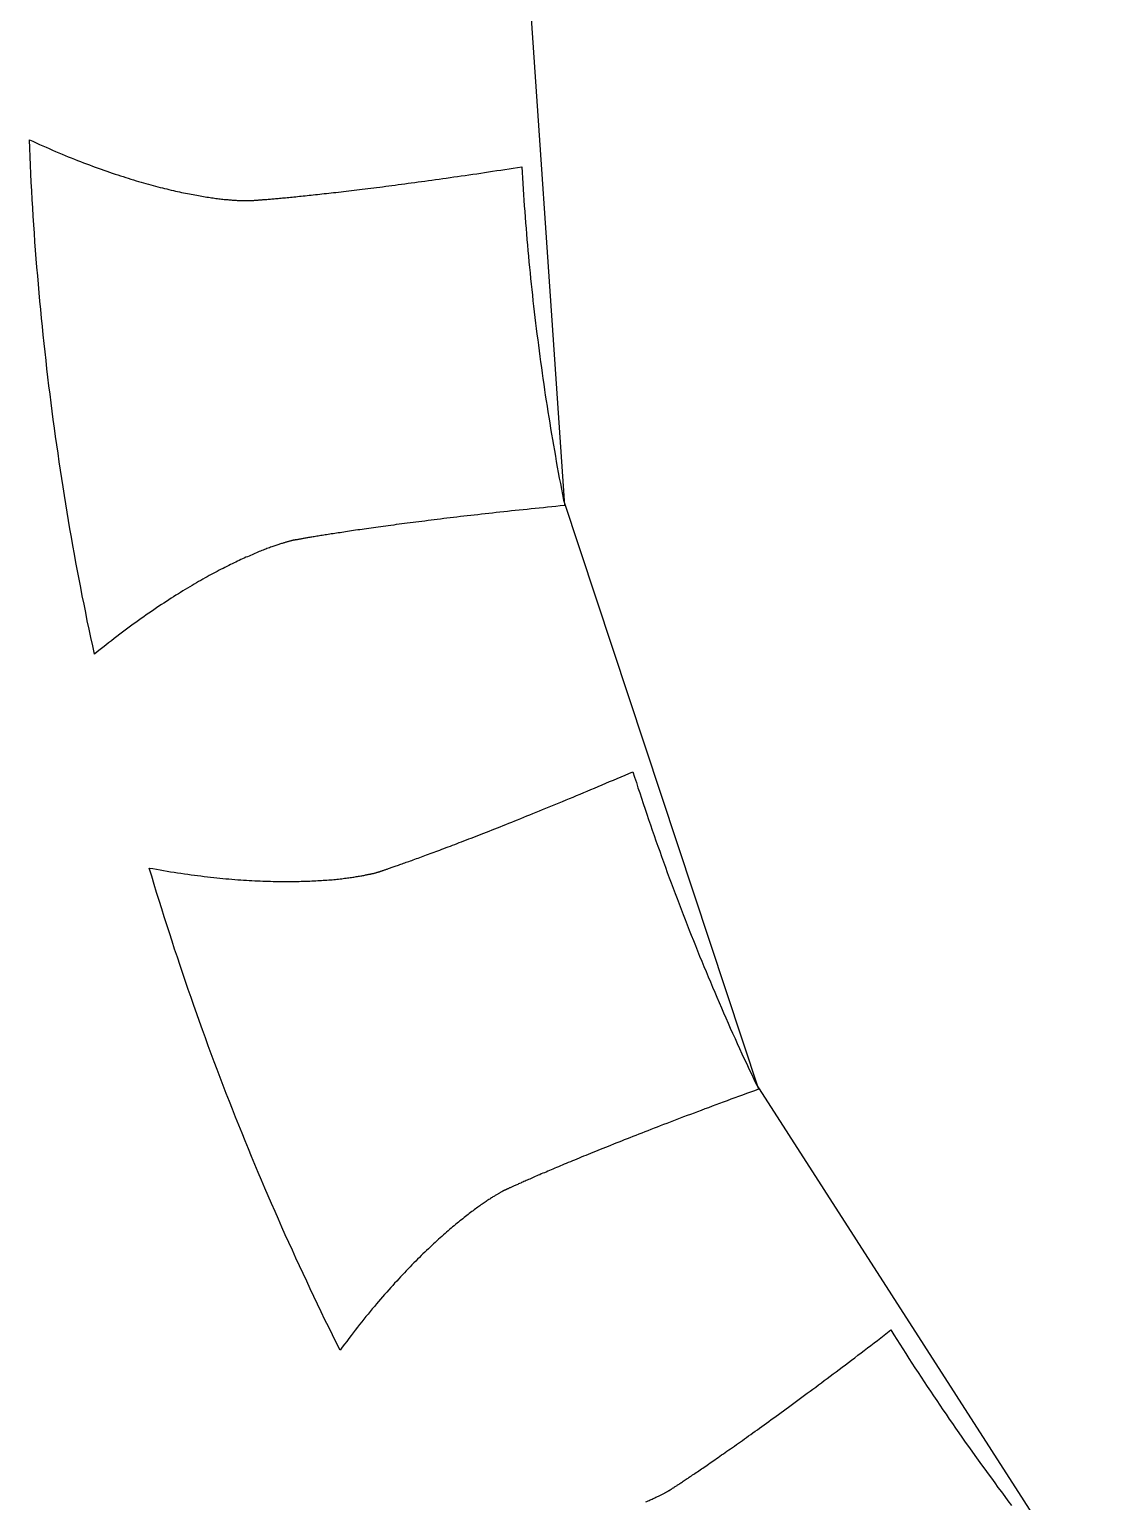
# Model space of a CAD drawing. Extents: x -27 to 27, y -27 to 27.
# Drawn here: x -26.98 to -17.24, y -13.5 to 0 of the extents above; entities that cross this region are included whole.
import ezdxf

# ---------------------------------------------------------------- set-up
doc = ezdxf.new("R2010")
doc.units = 0

msp = doc.modelspace()

# ---------------------------------------------------------------- linework, layer by layer
at = {"layer": 'CYCL_GEAR'}
for points in [[(-22.462, 1.311), (-22.072, -4.367), (-22.112, -4.37), (-22.151, -4.374), (-22.189, -4.378), (-22.228, -4.382), (-22.266, -4.386), (-22.304, -4.39), (-22.341, -4.393), (-22.379, -4.397), (-22.416, -4.401), (-22.452, -4.405), (-22.489, -4.409), (-22.525, -4.412), (-22.56, -4.416), (-22.596, -4.42), (-22.631, -4.424), (-22.666, -4.427), (-22.7, -4.431), (-22.734, -4.435), (-22.768, -4.439), (-22.802, -4.442), (-22.835, -4.446), (-22.868, -4.45), (-22.901, -4.454), (-22.933, -4.457), (-22.965, -4.461), (-22.997, -4.465), (-23.028, -4.468), (-23.06, -4.472), (-23.09, -4.476), (-23.121, -4.479), (-23.151, -4.483), (-23.181, -4.486), (-23.21, -4.49), (-23.24, -4.494), (-23.269, -4.497), (-23.297, -4.501), (-23.325, -4.504), (-23.353, -4.508), (-23.381, -4.511), (-23.409, -4.515), (-23.436, -4.518), (-23.462, -4.521), (-23.489, -4.525), (-23.515, -4.528), (-23.541, -4.532), (-23.566, -4.535), (-23.591, -4.538), (-23.616, -4.541), (-23.64, -4.545), (-23.665, -4.548), (-23.689, -4.551), (-23.712, -4.554), (-23.735, -4.558), (-23.758, -4.561), (-23.781, -4.564), (-23.803, -4.567), (-23.825, -4.57), (-23.847, -4.573), (-23.868, -4.576), (-23.889, -4.579), (-23.91, -4.582), (-23.93, -4.585), (-23.95, -4.588), (-23.97, -4.59), (-23.989, -4.593), (-24.008, -4.596), (-24.027, -4.599), (-24.045, -4.602), (-24.063, -4.604), (-24.081, -4.607), (-24.098, -4.609), (-24.116, -4.612), (-24.132, -4.615), (-24.149, -4.617), (-24.165, -4.62), (-24.181, -4.622), (-24.196, -4.624), (-24.212, -4.627), (-24.226, -4.629), (-24.241, -4.631), (-24.255, -4.634), (-24.269, -4.636), (-24.282, -4.638), (-24.296, -4.64), (-24.309, -4.642), (-24.321, -4.644), (-24.333, -4.646), (-24.345, -4.648), (-24.357, -4.65), (-24.368, -4.652), (-24.379, -4.654), (-24.39, -4.655), (-24.4, -4.657), (-24.41, -4.659), (-24.42, -4.66), (-24.429, -4.662), (-24.438, -4.663), (-24.447, -4.665), (-24.455, -4.666), (-24.463, -4.668), (-24.471, -4.669), (-24.478, -4.67), (-24.485, -4.672), (-24.492, -4.673), (-24.498, -4.674), (-24.504, -4.675), (-24.51, -4.676), (-24.515, -4.677), (-24.52, -4.678), (-24.525, -4.679), (-24.529, -4.679), (-24.534, -4.68), (-24.537, -4.681), (-24.541, -4.681), (-24.544, -4.682), (-24.547, -4.683), (-24.549, -4.683), (-24.551, -4.683), (-24.553, -4.684), (-24.555, -4.684), (-24.556, -4.684), (-24.557, -4.684), (-24.557, -4.684), (-24.557, -4.685), (-24.557, -4.685), (-24.557, -4.685), (-24.558, -4.685), (-24.558, -4.685), (-24.559, -4.685), (-24.561, -4.685), (-24.562, -4.686), (-24.564, -4.686), (-24.566, -4.686), (-24.568, -4.687), (-24.571, -4.688), (-24.574, -4.688), (-24.577, -4.689), (-24.58, -4.69), (-24.584, -4.691), (-24.588, -4.692), (-24.592, -4.693), (-24.596, -4.694), (-24.601, -4.695), (-24.606, -4.696), (-24.611, -4.698), (-24.617, -4.699), (-24.623, -4.701), (-24.629, -4.703), (-24.635, -4.705), (-24.641, -4.707), (-24.648, -4.709), (-24.655, -4.711), (-24.662, -4.713), (-24.67, -4.715), (-24.678, -4.718), (-24.686, -4.72), (-24.694, -4.723), (-24.703, -4.726), (-24.712, -4.729), (-24.721, -4.732), (-24.73, -4.735), (-24.74, -4.738), (-24.749, -4.742), (-24.759, -4.745), (-24.77, -4.749), (-24.78, -4.753), (-24.791, -4.757), (-24.802, -4.761), (-24.813, -4.765), (-24.825, -4.77), (-24.837, -4.774), (-24.849, -4.779), (-24.861, -4.784), (-24.873, -4.789), (-24.886, -4.794), (-24.899, -4.8), (-24.912, -4.805), (-24.925, -4.811), (-24.939, -4.817), (-24.953, -4.823), (-24.967, -4.829), (-24.981, -4.835), (-24.996, -4.841), (-25.011, -4.848), (-25.026, -4.855), (-25.041, -4.862), (-25.056, -4.869), (-25.072, -4.876), (-25.088, -4.884), (-25.104, -4.892), (-25.12, -4.9), (-25.137, -4.908), (-25.153, -4.916), (-25.17, -4.924), (-25.188, -4.933), (-25.205, -4.942), (-25.222, -4.951), (-25.24, -4.96), (-25.258, -4.97), (-25.276, -4.979), (-25.295, -4.989), (-25.313, -4.999), (-25.332, -5.009), (-25.351, -5.02), (-25.37, -5.03), (-25.39, -5.041), (-25.409, -5.052), (-25.429, -5.064), (-25.449, -5.075), (-25.469, -5.087), (-25.489, -5.099), (-25.51, -5.111), (-25.531, -5.123), (-25.552, -5.136), (-25.573, -5.149), (-25.594, -5.162), (-25.615, -5.175), (-25.637, -5.189), (-25.659, -5.202), (-25.681, -5.216), (-25.703, -5.231), (-25.725, -5.245), (-25.748, -5.26), (-25.77, -5.275), (-25.793, -5.29), (-25.816, -5.305), (-25.839, -5.321), (-25.862, -5.337), (-25.886, -5.353), (-25.909, -5.369), (-25.933, -5.386), (-25.957, -5.403), (-25.981, -5.42), (-26.005, -5.438), (-26.03, -5.455), (-26.054, -5.473), (-26.079, -5.491), (-26.103, -5.51), (-26.128, -5.528), (-26.153, -5.547), (-26.179, -5.567), (-26.204, -5.586), (-26.229, -5.606), (-26.255, -5.626), (-26.281, -5.646), (-26.307, -5.667), (-26.333, -5.687), (-26.359, -5.708), (-26.385, -5.73), (-26.401, -5.654), (-26.418, -5.577), (-26.434, -5.501), (-26.45, -5.424), (-26.465, -5.348), (-26.48, -5.271), (-26.496, -5.195), (-26.51, -5.118), (-26.525, -5.041), (-26.54, -4.965), (-26.554, -4.888), (-26.568, -4.811), (-26.582, -4.734), (-26.595, -4.657), (-26.609, -4.581), (-26.622, -4.504), (-26.635, -4.427), (-26.647, -4.35), (-26.66, -4.273), (-26.672, -4.195), (-26.684, -4.118), (-26.696, -4.041), (-26.707, -3.964), (-26.719, -3.887), (-26.73, -3.809), (-26.741, -3.732), (-26.751, -3.655), (-26.762, -3.578), (-26.772, -3.5), (-26.782, -3.423), (-26.792, -3.345), (-26.802, -3.268), (-26.811, -3.19), (-26.82, -3.113), (-26.829, -3.035), (-26.838, -2.958), (-26.846, -2.88), (-26.854, -2.802), (-26.862, -2.725), (-26.87, -2.647), (-26.877, -2.569), (-26.885, -2.492), (-26.892, -2.414), (-26.899, -2.336), (-26.905, -2.258), (-26.912, -2.181), (-26.918, -2.103), (-26.924, -2.025), (-26.93, -1.947), (-26.935, -1.869), (-26.941, -1.791), (-26.946, -1.713), (-26.95, -1.636), (-26.955, -1.558), (-26.959, -1.48), (-26.964, -1.402), (-26.968, -1.324), (-26.971, -1.246), (-26.975, -1.168), (-26.978, -1.09), (-26.981, -1.012), (-26.95, -1.026), (-26.92, -1.04), (-26.889, -1.054), (-26.859, -1.067), (-26.829, -1.08), (-26.8, -1.093), (-26.77, -1.106), (-26.741, -1.119), (-26.711, -1.131), (-26.682, -1.143), (-26.654, -1.155), (-26.625, -1.167), (-26.597, -1.178), (-26.568, -1.19), (-26.54, -1.201), (-26.513, -1.211), (-26.485, -1.222), (-26.458, -1.232), (-26.431, -1.243), (-26.404, -1.253), (-26.377, -1.262), (-26.35, -1.272), (-26.324, -1.282), (-26.298, -1.291), (-26.272, -1.3), (-26.247, -1.309), (-26.221, -1.317), (-26.196, -1.326), (-26.171, -1.334), (-26.146, -1.342), (-26.122, -1.35), (-26.098, -1.358), (-26.074, -1.365), (-26.05, -1.373), (-26.026, -1.38), (-26.003, -1.387), (-25.98, -1.394), (-25.957, -1.4), (-25.934, -1.407), (-25.912, -1.413), (-25.889, -1.419), (-25.867, -1.425), (-25.846, -1.431), (-25.824, -1.437), (-25.803, -1.443), (-25.782, -1.448), (-25.761, -1.453), (-25.741, -1.458), (-25.721, -1.463), (-25.701, -1.468), (-25.681, -1.473), (-25.661, -1.477), (-25.642, -1.482), (-25.623, -1.486), (-25.604, -1.49), (-25.586, -1.494), (-25.567, -1.498), (-25.549, -1.501), (-25.532, -1.505), (-25.514, -1.509), (-25.497, -1.512), (-25.48, -1.515), (-25.463, -1.518), (-25.447, -1.521), (-25.431, -1.524), (-25.415, -1.527), (-25.399, -1.53), (-25.384, -1.532), (-25.368, -1.535), (-25.353, -1.537), (-25.339, -1.539), (-25.324, -1.541), (-25.31, -1.543), (-25.296, -1.545), (-25.283, -1.547), (-25.27, -1.549), (-25.256, -1.551), (-25.244, -1.552), (-25.231, -1.554), (-25.219, -1.555), (-25.207, -1.556), (-25.195, -1.558), (-25.184, -1.559), (-25.173, -1.56), (-25.162, -1.561), (-25.151, -1.562), (-25.141, -1.563), (-25.131, -1.564), (-25.121, -1.565), (-25.111, -1.565), (-25.102, -1.566), (-25.093, -1.567), (-25.084, -1.567), (-25.076, -1.568), (-25.068, -1.568), (-25.06, -1.568), (-25.052, -1.569), (-25.045, -1.569), (-25.038, -1.569), (-25.031, -1.57), (-25.024, -1.57), (-25.018, -1.57), (-25.012, -1.57), (-25.006, -1.57), (-25.001, -1.57), (-24.996, -1.57), (-24.991, -1.57), (-24.986, -1.57), (-24.982, -1.57), (-24.978, -1.57), (-24.974, -1.57), (-24.971, -1.57), (-24.968, -1.57), (-24.965, -1.57), (-24.962, -1.57), (-24.96, -1.57), (-24.958, -1.57), (-24.956, -1.57), (-24.954, -1.57), (-24.953, -1.57), (-24.952, -1.57), (-24.951, -1.57), (-24.951, -1.57), (-24.951, -1.57), (-24.951, -1.57), (-24.95, -1.57), (-24.95, -1.57), (-24.949, -1.57), (-24.948, -1.57), (-24.946, -1.569), (-24.945, -1.569), (-24.942, -1.569), (-24.94, -1.569), (-24.937, -1.569), (-24.934, -1.569), (-24.931, -1.568), (-24.927, -1.568), (-24.923, -1.568), (-24.918, -1.567), (-24.913, -1.567), (-24.908, -1.567), (-24.903, -1.566), (-24.897, -1.566), (-24.891, -1.565), (-24.884, -1.565), (-24.878, -1.564), (-24.87, -1.564), (-24.863, -1.563), (-24.855, -1.563), (-24.847, -1.562), (-24.839, -1.561), (-24.83, -1.561), (-24.821, -1.56), (-24.811, -1.559), (-24.802, -1.558), (-24.792, -1.557), (-24.781, -1.556), (-24.771, -1.555), (-24.759, -1.554), (-24.748, -1.553), (-24.736, -1.552), (-24.724, -1.551), (-24.712, -1.55), (-24.699, -1.549), (-24.686, -1.548), (-24.673, -1.547), (-24.659, -1.545), (-24.645, -1.544), (-24.631, -1.543), (-24.616, -1.541), (-24.601, -1.54), (-24.586, -1.538), (-24.571, -1.537), (-24.555, -1.535), (-24.538, -1.534), (-24.522, -1.532), (-24.505, -1.53), (-24.488, -1.528), (-24.47, -1.527), (-24.452, -1.525), (-24.434, -1.523), (-24.416, -1.521), (-24.397, -1.519), (-24.378, -1.517), (-24.358, -1.515), (-24.338, -1.513), (-24.318, -1.51), (-24.298, -1.508), (-24.277, -1.506), (-24.256, -1.504), (-24.235, -1.501), (-24.213, -1.499), (-24.191, -1.496), (-24.169, -1.494), (-24.146, -1.491), (-24.123, -1.488), (-24.1, -1.486), (-24.076, -1.483), (-24.052, -1.48), (-24.028, -1.477), (-24.003, -1.474), (-23.979, -1.471), (-23.953, -1.468), (-23.928, -1.465), (-23.902, -1.462), (-23.876, -1.459), (-23.85, -1.455), (-23.823, -1.452), (-23.796, -1.449), (-23.768, -1.445), (-23.741, -1.442), (-23.713, -1.438), (-23.685, -1.435), (-23.656, -1.431), (-23.627, -1.427), (-23.598, -1.423), (-23.568, -1.419), (-23.538, -1.415), (-23.508, -1.411), (-23.478, -1.407), (-23.447, -1.403), (-23.416, -1.399), (-23.385, -1.395), (-23.353, -1.39), (-23.321, -1.386), (-23.289, -1.382), (-23.256, -1.377), (-23.224, -1.372), (-23.19, -1.368), (-23.157, -1.363), (-23.123, -1.358), (-23.089, -1.353), (-23.055, -1.348), (-23.02, -1.343), (-22.985, -1.338), (-22.95, -1.333), (-22.914, -1.328), (-22.878, -1.323), (-22.842, -1.317), (-22.806, -1.312), (-22.769, -1.306), (-22.732, -1.301), (-22.695, -1.295), (-22.657, -1.289), (-22.619, -1.284), (-22.581, -1.278), (-22.543, -1.272), (-22.504, -1.266), (-22.465, -1.26), (-22.462, -1.311), (-22.459, -1.362), (-22.456, -1.414), (-22.452, -1.465), (-22.449, -1.516), (-22.445, -1.567), (-22.442, -1.619), (-22.438, -1.67), (-22.434, -1.721), (-22.43, -1.772), (-22.426, -1.824), (-22.422, -1.875), (-22.417, -1.926), (-22.413, -1.977), (-22.408, -2.028), (-22.404, -2.079), (-22.399, -2.131), (-22.394, -2.182), (-22.389, -2.233), (-22.384, -2.284), (-22.379, -2.335), (-22.373, -2.386), (-22.368, -2.437), (-22.362, -2.488), (-22.356, -2.539), (-22.35, -2.59), (-22.344, -2.641), (-22.338, -2.693), (-22.332, -2.744), (-22.326, -2.795), (-22.319, -2.845), (-22.313, -2.896), (-22.306, -2.947), (-22.299, -2.998), (-22.292, -3.049), (-22.285, -3.1), (-22.278, -3.151), (-22.271, -3.202), (-22.264, -3.253), (-22.256, -3.304), (-22.249, -3.354), (-22.241, -3.405), (-22.233, -3.456), (-22.225, -3.507), (-22.217, -3.557), (-22.209, -3.608), (-22.201, -3.659), (-22.192, -3.71), (-22.184, -3.76), (-22.175, -3.811), (-22.166, -3.862), (-22.157, -3.912), (-22.148, -3.963), (-22.139, -4.013), (-22.13, -4.064), (-22.121, -4.114), (-22.111, -4.165), (-22.102, -4.215), (-22.092, -4.266), (-22.082, -4.316), (-20.293, -9.719), (-20.33, -9.732), (-20.367, -9.745), (-20.403, -9.759), (-20.44, -9.772), (-20.476, -9.785), (-20.511, -9.798), (-20.547, -9.811), (-20.582, -9.824), (-20.617, -9.837), (-20.651, -9.85), (-20.686, -9.863), (-20.72, -9.875), (-20.753, -9.888), (-20.787, -9.9), (-20.82, -9.913), (-20.853, -9.925), (-20.885, -9.937), (-20.917, -9.949), (-20.949, -9.961), (-20.981, -9.973), (-21.012, -9.985), (-21.043, -9.997), (-21.074, -10.009), (-21.104, -10.021), (-21.134, -10.032), (-21.164, -10.043), (-21.194, -10.055), (-21.223, -10.066), (-21.252, -10.077), (-21.28, -10.088), (-21.309, -10.099), (-21.337, -10.11), (-21.365, -10.121), (-21.392, -10.132), (-21.419, -10.142), (-21.446, -10.153), (-21.473, -10.163), (-21.499, -10.174), (-21.525, -10.184), (-21.55, -10.194), (-21.576, -10.204), (-21.601, -10.214), (-21.625, -10.224), (-21.65, -10.234), (-21.674, -10.243), (-21.698, -10.253), (-21.721, -10.262), (-21.745, -10.272), (-21.768, -10.281), (-21.79, -10.29), (-21.812, -10.299), (-21.834, -10.308), (-21.856, -10.317), (-21.878, -10.326), (-21.899, -10.334), (-21.919, -10.343), (-21.94, -10.351), (-21.96, -10.36), (-21.98, -10.368), (-22, -10.376), (-22.019, -10.384), (-22.038, -10.392), (-22.057, -10.4), (-22.075, -10.407), (-22.093, -10.415), (-22.111, -10.422), (-22.128, -10.43), (-22.145, -10.437), (-22.162, -10.444), (-22.179, -10.451), (-22.195, -10.458), (-22.211, -10.464), (-22.227, -10.471), (-22.242, -10.478), (-22.257, -10.484), (-22.272, -10.49), (-22.286, -10.496), (-22.3, -10.503), (-22.314, -10.508), (-22.328, -10.514), (-22.341, -10.52), (-22.354, -10.526), (-22.366, -10.531), (-22.379, -10.536), (-22.39, -10.542), (-22.402, -10.547), (-22.414, -10.552), (-22.425, -10.556), (-22.435, -10.561), (-22.446, -10.566), (-22.456, -10.57), (-22.466, -10.575), (-22.475, -10.579), (-22.485, -10.583), (-22.494, -10.587), (-22.502, -10.591), (-22.51, -10.594), (-22.518, -10.598), (-22.526, -10.601), (-22.534, -10.605), (-22.541, -10.608), (-22.548, -10.611), (-22.554, -10.614), (-22.56, -10.617), (-22.566, -10.619), (-22.572, -10.622), (-22.577, -10.624), (-22.582, -10.627), (-22.587, -10.629), (-22.591, -10.631), (-22.595, -10.633), (-22.599, -10.634), (-22.602, -10.636), (-22.606, -10.637), (-22.608, -10.639), (-22.611, -10.64), (-22.613, -10.641), (-22.615, -10.642), (-22.617, -10.643), (-22.618, -10.643), (-22.619, -10.644), (-22.62, -10.644), (-22.621, -10.644), (-22.621, -10.644), (-22.621, -10.644), (-22.621, -10.645), (-22.621, -10.645), (-22.622, -10.645), (-22.623, -10.645), (-22.624, -10.646), (-22.625, -10.647), (-22.627, -10.648), (-22.629, -10.648), (-22.631, -10.65), (-22.633, -10.651), (-22.636, -10.652), (-22.639, -10.654), (-22.642, -10.655), (-22.645, -10.657), (-22.649, -10.659), (-22.652, -10.661), (-22.656, -10.663), (-22.661, -10.666), (-22.665, -10.668), (-22.67, -10.671), (-22.675, -10.674), (-22.68, -10.677), (-22.685, -10.68), (-22.691, -10.683), (-22.697, -10.687), (-22.703, -10.69), (-22.709, -10.694), (-22.716, -10.698), (-22.722, -10.702), (-22.729, -10.707), (-22.736, -10.711), (-22.744, -10.716), (-22.751, -10.721), (-22.759, -10.726), (-22.767, -10.731), (-22.775, -10.736), (-22.784, -10.742), (-22.793, -10.748), (-22.801, -10.754), (-22.81, -10.76), (-22.82, -10.766), (-22.829, -10.773), (-22.839, -10.78), (-22.849, -10.787), (-22.859, -10.794), (-22.869, -10.801), (-22.879, -10.809), (-22.89, -10.816), (-22.901, -10.824), (-22.912, -10.833), (-22.923, -10.841), (-22.934, -10.85), (-22.946, -10.858), (-22.958, -10.867), (-22.97, -10.877), (-22.982, -10.886), (-22.994, -10.896), (-23.007, -10.906), (-23.019, -10.916), (-23.032, -10.926), (-23.045, -10.937), (-23.058, -10.947), (-23.072, -10.958), (-23.085, -10.97), (-23.099, -10.981), (-23.113, -10.993), (-23.127, -11.005), (-23.141, -11.017), (-23.155, -11.029), (-23.169, -11.042), (-23.184, -11.055), (-23.199, -11.068), (-23.214, -11.081), (-23.229, -11.095), (-23.244, -11.109), (-23.259, -11.123), (-23.275, -11.137), (-23.291, -11.152), (-23.306, -11.167), (-23.322, -11.182), (-23.338, -11.197), (-23.355, -11.213), (-23.371, -11.229), (-23.387, -11.245), (-23.404, -11.261), (-23.421, -11.278), (-23.437, -11.295), (-23.454, -11.312), (-23.472, -11.329), (-23.489, -11.347), (-23.506, -11.365), (-23.524, -11.383), (-23.541, -11.401), (-23.559, -11.42), (-23.577, -11.439), (-23.594, -11.458), (-23.612, -11.478), (-23.631, -11.498), (-23.649, -11.518), (-23.667, -11.538), (-23.685, -11.559), (-23.704, -11.58), (-23.723, -11.601), (-23.741, -11.622), (-23.76, -11.644), (-23.779, -11.666), (-23.798, -11.688), (-23.817, -11.711), (-23.836, -11.734), (-23.855, -11.757), (-23.874, -11.781), (-23.894, -11.804), (-23.913, -11.828), (-23.933, -11.853), (-23.952, -11.877), (-23.972, -11.902), (-23.992, -11.927), (-24.011, -11.953), (-24.031, -11.978), (-24.051, -12.004), (-24.071, -12.031), (-24.091, -12.057), (-24.111, -12.084), (-24.131, -12.111), (-24.166, -12.042), (-24.201, -11.972), (-24.235, -11.902), (-24.27, -11.832), (-24.304, -11.761), (-24.338, -11.691), (-24.371, -11.621), (-24.405, -11.55), (-24.438, -11.48), (-24.471, -11.409), (-24.504, -11.338), (-24.537, -11.267), (-24.569, -11.196), (-24.601, -11.125), (-24.634, -11.054), (-24.665, -10.983), (-24.697, -10.911), (-24.728, -10.84), (-24.76, -10.768), (-24.791, -10.697), (-24.822, -10.625), (-24.852, -10.553), (-24.883, -10.481), (-24.913, -10.409), (-24.943, -10.337), (-24.973, -10.265), (-25.002, -10.193), (-25.031, -10.121), (-25.061, -10.048), (-25.09, -9.976), (-25.118, -9.903), (-25.147, -9.83), (-25.175, -9.758), (-25.203, -9.685), (-25.231, -9.612), (-25.259, -9.539), (-25.286, -9.466), (-25.314, -9.393), (-25.341, -9.32), (-25.367, -9.246), (-25.394, -9.173), (-25.42, -9.099), (-25.447, -9.026), (-25.473, -8.952), (-25.498, -8.879), (-25.524, -8.805), (-25.549, -8.731), (-25.574, -8.657), (-25.599, -8.583), (-25.624, -8.509), (-25.649, -8.435), (-25.673, -8.361), (-25.697, -8.286), (-25.721, -8.212), (-25.744, -8.138), (-25.768, -8.063), (-25.791, -7.989), (-25.814, -7.914), (-25.837, -7.84), (-25.859, -7.765), (-25.882, -7.69), (-25.848, -7.696), (-25.815, -7.702), (-25.783, -7.708), (-25.75, -7.713), (-25.718, -7.719), (-25.686, -7.724), (-25.654, -7.729), (-25.622, -7.734), (-25.591, -7.738), (-25.56, -7.743), (-25.529, -7.747), (-25.498, -7.752), (-25.468, -7.756), (-25.438, -7.759), (-25.408, -7.763), (-25.378, -7.767), (-25.349, -7.77), (-25.32, -7.774), (-25.291, -7.777), (-25.263, -7.78), (-25.234, -7.783), (-25.206, -7.785), (-25.178, -7.788), (-25.151, -7.79), (-25.124, -7.793), (-25.097, -7.795), (-25.07, -7.797), (-25.043, -7.799), (-25.017, -7.801), (-24.991, -7.802), (-24.965, -7.804), (-24.94, -7.805), (-24.915, -7.807), (-24.89, -7.808), (-24.865, -7.809), (-24.841, -7.81), (-24.817, -7.811), (-24.793, -7.811), (-24.769, -7.812), (-24.746, -7.813), (-24.723, -7.813), (-24.7, -7.814), (-24.678, -7.814), (-24.656, -7.814), (-24.634, -7.814), (-24.612, -7.814), (-24.591, -7.814), (-24.569, -7.814), (-24.549, -7.814), (-24.528, -7.813), (-24.508, -7.813), (-24.488, -7.812), (-24.468, -7.812), (-24.449, -7.811), (-24.429, -7.811), (-24.41, -7.81), (-24.392, -7.809), (-24.373, -7.808), (-24.355, -7.807), (-24.337, -7.806), (-24.32, -7.805), (-24.303, -7.804), (-24.286, -7.803), (-24.269, -7.802), (-24.253, -7.801), (-24.236, -7.799), (-24.221, -7.798), (-24.205, -7.797), (-24.19, -7.795), (-24.175, -7.794), (-24.16, -7.792), (-24.145, -7.791), (-24.131, -7.789), (-24.117, -7.788), (-24.104, -7.786), (-24.09, -7.784), (-24.077, -7.783), (-24.065, -7.781), (-24.052, -7.78), (-24.04, -7.778), (-24.028, -7.776), (-24.016, -7.775), (-24.005, -7.773), (-23.994, -7.771), (-23.983, -7.769), (-23.972, -7.768), (-23.962, -7.766), (-23.952, -7.764), (-23.942, -7.763), (-23.933, -7.761), (-23.924, -7.759), (-23.915, -7.758), (-23.906, -7.756), (-23.898, -7.754), (-23.89, -7.753), (-23.882, -7.751), (-23.875, -7.75), (-23.868, -7.748), (-23.861, -7.747), (-23.854, -7.745), (-23.848, -7.744), (-23.842, -7.742), (-23.836, -7.741), (-23.83, -7.74), (-23.825, -7.739), (-23.82, -7.737), (-23.815, -7.736), (-23.811, -7.735), (-23.807, -7.734), (-23.803, -7.733), (-23.799, -7.732), (-23.796, -7.731), (-23.793, -7.73), (-23.79, -7.729), (-23.787, -7.729), (-23.785, -7.728), (-23.783, -7.727), (-23.781, -7.727), (-23.78, -7.726), (-23.779, -7.726), (-23.778, -7.726), (-23.777, -7.726), (-23.777, -7.725), (-23.776, -7.725), (-23.776, -7.725), (-23.776, -7.725), (-23.776, -7.725), (-23.775, -7.725), (-23.774, -7.725), (-23.772, -7.724), (-23.771, -7.724), (-23.769, -7.723), (-23.766, -7.722), (-23.764, -7.721), (-23.761, -7.72), (-23.757, -7.719), (-23.754, -7.718), (-23.75, -7.717), (-23.745, -7.715), (-23.741, -7.714), (-23.736, -7.712), (-23.731, -7.71), (-23.725, -7.708), (-23.719, -7.706), (-23.713, -7.704), (-23.707, -7.702), (-23.7, -7.7), (-23.693, -7.697), (-23.686, -7.695), (-23.678, -7.692), (-23.67, -7.689), (-23.662, -7.686), (-23.653, -7.683), (-23.644, -7.68), (-23.635, -7.677), (-23.625, -7.674), (-23.616, -7.67), (-23.606, -7.667), (-23.595, -7.663), (-23.584, -7.659), (-23.573, -7.655), (-23.562, -7.651), (-23.55, -7.647), (-23.538, -7.643), (-23.526, -7.638), (-23.513, -7.634), (-23.5, -7.629), (-23.487, -7.625), (-23.474, -7.62), (-23.46, -7.615), (-23.446, -7.61), (-23.431, -7.604), (-23.416, -7.599), (-23.401, -7.593), (-23.386, -7.588), (-23.37, -7.582), (-23.355, -7.576), (-23.338, -7.57), (-23.322, -7.564), (-23.305, -7.558), (-23.288, -7.552), (-23.27, -7.545), (-23.253, -7.538), (-23.235, -7.532), (-23.216, -7.525), (-23.198, -7.518), (-23.179, -7.511), (-23.159, -7.503), (-23.14, -7.496), (-23.12, -7.489), (-23.1, -7.481), (-23.08, -7.473), (-23.059, -7.465), (-23.038, -7.457), (-23.017, -7.449), (-22.995, -7.441), (-22.973, -7.432), (-22.951, -7.424), (-22.928, -7.415), (-22.906, -7.406), (-22.883, -7.397), (-22.859, -7.388), (-22.836, -7.379), (-22.812, -7.37), (-22.788, -7.36), (-22.763, -7.351), (-22.738, -7.341), (-22.713, -7.331), (-22.688, -7.321), (-22.662, -7.311), (-22.636, -7.301), (-22.61, -7.29), (-22.584, -7.28), (-22.557, -7.269), (-22.53, -7.258), (-22.503, -7.247), (-22.475, -7.236), (-22.447, -7.225), (-22.419, -7.213), (-22.39, -7.202), (-22.362, -7.19), (-22.333, -7.178), (-22.303, -7.166), (-22.274, -7.154), (-22.244, -7.142), (-22.214, -7.13), (-22.183, -7.117), (-22.153, -7.105), (-22.122, -7.092), (-22.09, -7.079), (-22.059, -7.066), (-22.027, -7.053), (-21.995, -7.04), (-21.963, -7.026), (-21.93, -7.012), (-21.897, -6.999), (-21.864, -6.985), (-21.831, -6.971), (-21.797, -6.957), (-21.763, -6.942), (-21.729, -6.928), (-21.694, -6.913), (-21.66, -6.898), (-21.625, -6.884), (-21.589, -6.868), (-21.554, -6.853), (-21.518, -6.838), (-21.482, -6.822), (-21.446, -6.807), (-21.43, -6.856), (-21.414, -6.905), (-21.399, -6.954), (-21.383, -7.002), (-21.367, -7.051), (-21.35, -7.1), (-21.334, -7.149), (-21.318, -7.197), (-21.301, -7.246), (-21.285, -7.295), (-21.268, -7.343), (-21.251, -7.392), (-21.234, -7.44), (-21.217, -7.489), (-21.2, -7.537), (-21.183, -7.586), (-21.165, -7.634), (-21.148, -7.682), (-21.13, -7.731), (-21.113, -7.779), (-21.095, -7.827), (-21.077, -7.875), (-21.059, -7.923), (-21.041, -7.971), (-21.022, -8.019), (-21.004, -8.067), (-20.986, -8.115), (-20.967, -8.163), (-20.948, -8.211), (-20.929, -8.259), (-20.911, -8.307), (-20.891, -8.354), (-20.872, -8.402), (-20.853, -8.45), (-20.834, -8.497), (-20.814, -8.545), (-20.795, -8.592), (-20.775, -8.64), (-20.755, -8.687), (-20.735, -8.735), (-20.715, -8.782), (-20.695, -8.829), (-20.675, -8.876), (-20.655, -8.924), (-20.634, -8.971), (-20.614, -9.018), (-20.593, -9.065), (-20.572, -9.112), (-20.552, -9.159), (-20.531, -9.206), (-20.509, -9.253), (-20.488, -9.299), (-20.467, -9.346), (-20.446, -9.393), (-20.424, -9.44), (-20.402, -9.486), (-20.381, -9.533), (-20.359, -9.579), (-20.337, -9.626), (-20.315, -9.672), (-17.238, -14.46)], [(-21.328, -13.503), (-21.318, -13.498), (-21.307, -13.494), (-21.297, -13.49), (-21.288, -13.485), (-21.278, -13.481), (-21.269, -13.477), (-21.26, -13.473), (-21.251, -13.469), (-21.243, -13.465), (-21.234, -13.461), (-21.227, -13.458), (-21.219, -13.454), (-21.212, -13.45), (-21.204, -13.447), (-21.198, -13.444), (-21.191, -13.44), (-21.185, -13.437), (-21.179, -13.434), (-21.173, -13.431), (-21.167, -13.428), (-21.162, -13.426), (-21.157, -13.423), (-21.152, -13.42), (-21.147, -13.418), (-21.143, -13.416), (-21.139, -13.414), (-21.135, -13.411), (-21.132, -13.409), (-21.129, -13.408), (-21.126, -13.406), (-21.123, -13.404), (-21.12, -13.403), (-21.118, -13.402), (-21.116, -13.4), (-21.114, -13.399), (-21.113, -13.398), (-21.111, -13.398), (-21.11, -13.397), (-21.109, -13.396), (-21.109, -13.396), (-21.108, -13.396), (-21.108, -13.396), (-21.108, -13.396), (-21.108, -13.396), (-21.108, -13.395), (-21.107, -13.395), (-21.106, -13.394), (-21.105, -13.393), (-21.103, -13.392), (-21.101, -13.391), (-21.099, -13.39), (-21.097, -13.388), (-21.094, -13.387), (-21.091, -13.385), (-21.088, -13.383), (-21.085, -13.38), (-21.081, -13.378), (-21.077, -13.375), (-21.072, -13.373), (-21.068, -13.37), (-21.063, -13.366), (-21.058, -13.363), (-21.052, -13.359), (-21.047, -13.356), (-21.041, -13.352), (-21.035, -13.348), (-21.028, -13.343), (-21.021, -13.339), (-21.014, -13.334), (-21.007, -13.329), (-20.999, -13.324), (-20.991, -13.319), (-20.983, -13.314), (-20.975, -13.308), (-20.966, -13.302), (-20.957, -13.296), (-20.948, -13.29), (-20.939, -13.284), (-20.929, -13.277), (-20.919, -13.271), (-20.908, -13.264), (-20.898, -13.256), (-20.887, -13.249), (-20.876, -13.242), (-20.865, -13.234), (-20.853, -13.226), (-20.841, -13.218), (-20.829, -13.21), (-20.817, -13.201), (-20.804, -13.193), (-20.791, -13.184), (-20.778, -13.175), (-20.764, -13.165), (-20.751, -13.156), (-20.737, -13.146), (-20.722, -13.136), (-20.708, -13.126), (-20.693, -13.116), (-20.678, -13.106), (-20.663, -13.095), (-20.647, -13.084), (-20.632, -13.073), (-20.615, -13.062), (-20.599, -13.051), (-20.583, -13.039), (-20.566, -13.027), (-20.549, -13.015), (-20.531, -13.003), (-20.514, -12.991), (-20.496, -12.978), (-20.478, -12.965), (-20.46, -12.952), (-20.441, -12.939), (-20.422, -12.926), (-20.403, -12.912), (-20.384, -12.898), (-20.364, -12.884), (-20.344, -12.87), (-20.324, -12.856), (-20.304, -12.841), (-20.283, -12.826), (-20.262, -12.811), (-20.241, -12.796), (-20.22, -12.781), (-20.198, -12.765), (-20.177, -12.749), (-20.154, -12.733), (-20.132, -12.717), (-20.11, -12.701), (-20.087, -12.684), (-20.064, -12.667), (-20.041, -12.65), (-20.017, -12.633), (-19.993, -12.616), (-19.969, -12.598), (-19.945, -12.58), (-19.921, -12.562), (-19.896, -12.544), (-19.871, -12.525), (-19.846, -12.507), (-19.82, -12.488), (-19.795, -12.469), (-19.769, -12.45), (-19.743, -12.43), (-19.716, -12.411), (-19.69, -12.391), (-19.663, -12.371), (-19.636, -12.35), (-19.609, -12.33), (-19.581, -12.309), (-19.553, -12.288), (-19.525, -12.267), (-19.497, -12.246), (-19.469, -12.224), (-19.44, -12.203), (-19.411, -12.181), (-19.382, -12.159), (-19.353, -12.136), (-19.323, -12.114), (-19.294, -12.091), (-19.264, -12.068), (-19.233, -12.045), (-19.203, -12.022), (-19.172, -11.998), (-19.141, -11.974), (-19.11, -11.95), (-19.079, -11.926), (-19.052, -11.97), (-19.024, -12.013), (-18.997, -12.057), (-18.969, -12.1), (-18.942, -12.143), (-18.914, -12.187), (-18.886, -12.23), (-18.858, -12.273), (-18.83, -12.316), (-18.802, -12.359), (-18.774, -12.402), (-18.745, -12.445), (-18.717, -12.487), (-18.688, -12.53), (-18.659, -12.573), (-18.631, -12.615), (-18.602, -12.658), (-18.573, -12.7), (-18.544, -12.743), (-18.515, -12.785), (-18.485, -12.827), (-18.456, -12.869), (-18.427, -12.911), (-18.397, -12.954), (-18.368, -12.996), (-18.338, -13.037), (-18.308, -13.079), (-18.278, -13.121), (-18.248, -13.163), (-18.218, -13.204), (-18.188, -13.246), (-18.157, -13.287), (-18.127, -13.329), (-18.097, -13.37), (-18.066, -13.412), (-18.035, -13.453), (-18.005, -13.494), (-17.974, -13.535)]]:
    msp.add_lwpolyline(points, dxfattribs=at)

doc.saveas('drawing.dxf')
